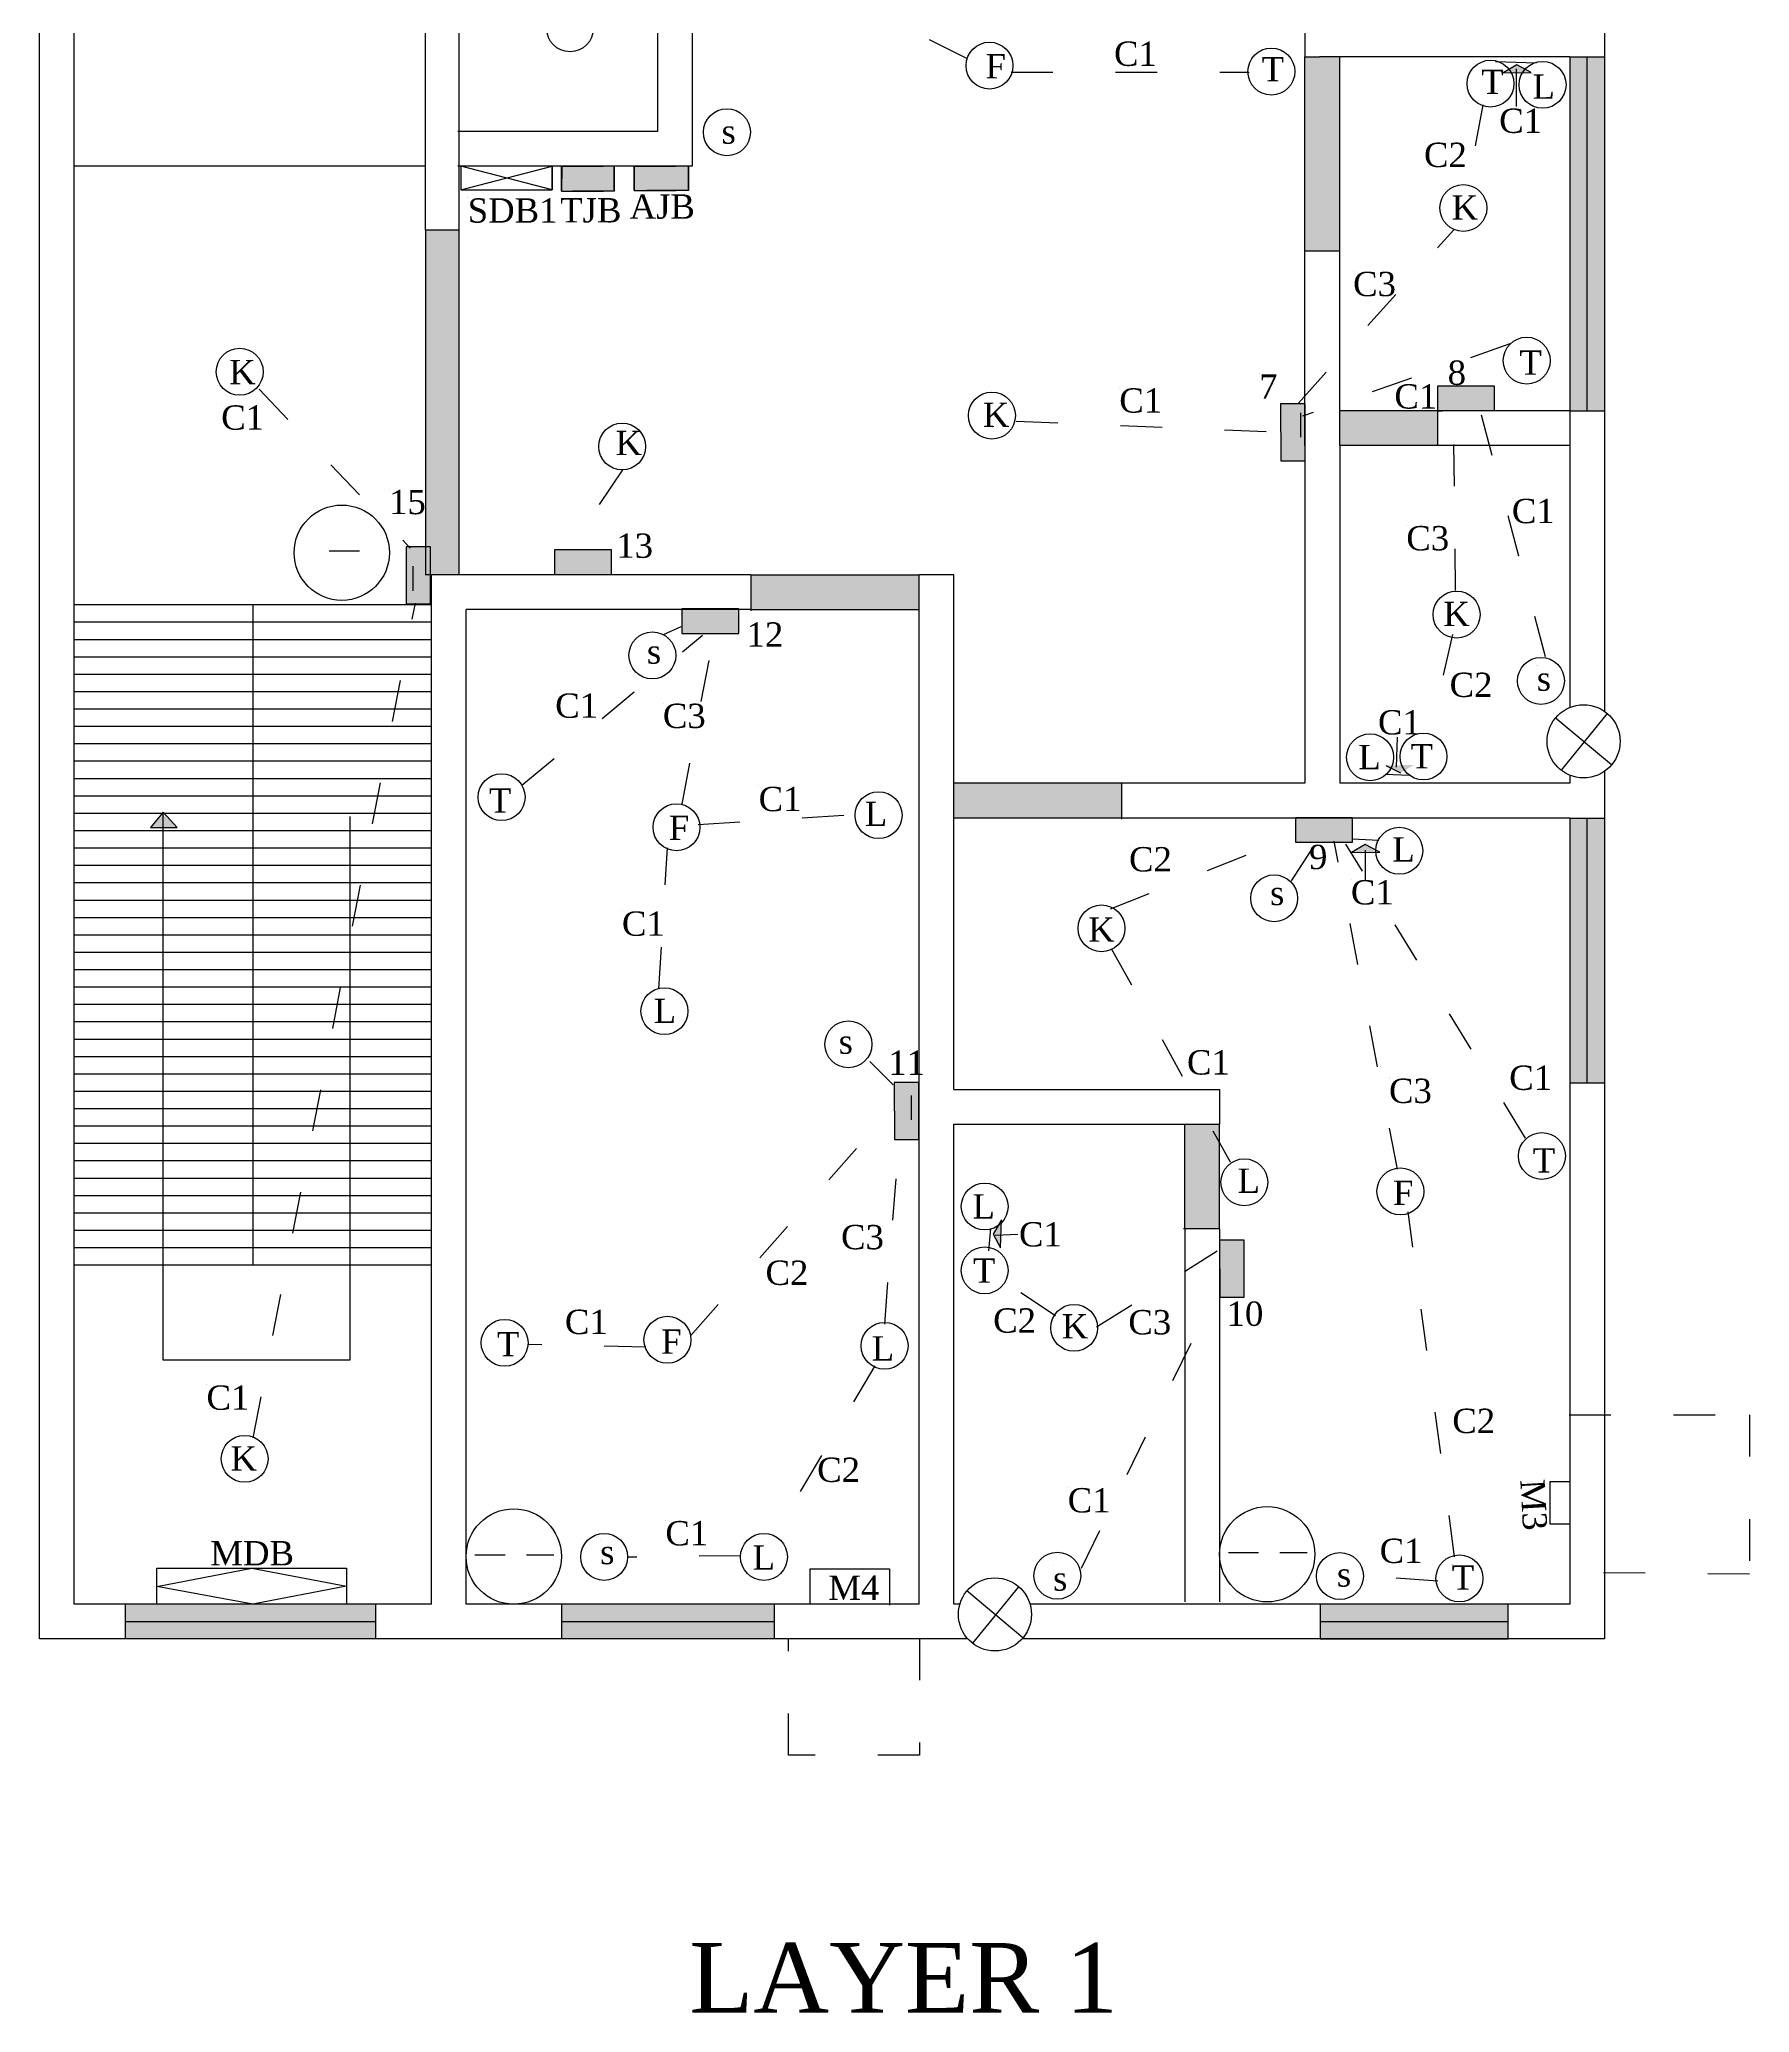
# Model space of a CAD drawing. Header units: inches. Extents: x 1 to 17879, y -3361 to 1909.
# Drawn here: x 2738 to 3231, y 817 to 1385 of the extents above; entities that cross this region are included whole.
import ezdxf

# ---------------------------------------------------------------- set-up
doc = ezdxf.new("R2010")
doc.units = ezdxf.units.IN
doc.header["$MEASUREMENT"] = 0
doc.linetypes.add('ACAD_ISO03W100', pattern=[30, 12, -18])

msp = doc.modelspace()

# ---------------------------------------------------------------- hatches: boundary and pattern name
for color, points in [(2, [(3112.6, 1379.97), (3106.81, 1379.97), (3102.6, 1379.97), (3102.6, 1324.2), (3112.6, 1324.2)]), (120, [(3188.81, 1365.37), (3188.81, 1379.97), (3178.81, 1379.97), (3178.81, 1365.37), (3178.81, 1278.17), (3188.81, 1278.17)]), (2, [(2859.09, 1330.16), (2849.49, 1330.16), (2849.49, 1230.97), (2851.19, 1230.97), (2859.09, 1230.97)]), (9, [(3157.09, 1285.26), (3140.72, 1285.26), (3140.72, 1278.24), (3153.38, 1278.24), (3157.09, 1278.24)]), (9, [(3102.62, 1263.79), (3102.62, 1280.16), (3095.59, 1280.16), (3095.59, 1267.5), (3095.59, 1263.79)]), (2, [(3140.7, 1278.17), (3112.6, 1278.17), (3112.6, 1268.17), (3140.7, 1268.17)]), (9, [(2850.97, 1222.63), (2850.97, 1239.01), (2843.94, 1239.01), (2843.94, 1226.35), (2843.94, 1222.63)]), (9, [(2903.04, 1238.16), (2886.67, 1238.16), (2886.67, 1231.13), (2899.32, 1231.13), (2903.04, 1231.13)]), (2, [(2991.55, 1230.97), (2943.1, 1230.97), (2943.1, 1220.97), (2991.55, 1220.97)]), (9, [(2939.65, 1221.16), (2923.28, 1221.16), (2923.28, 1214.13), (2935.93, 1214.13), (2939.65, 1214.13)]), (2, [(3049.84, 1170.97), (3001.55, 1170.97), (3001.55, 1160.97), (3049.84, 1160.97)]), (9, [(3116.27, 1161.08), (3099.89, 1161.08), (3099.89, 1154.05), (3112.55, 1154.05), (3116.27, 1154.05)]), (120, [(3188.81, 1160.97), (3178.81, 1160.97), (3178.81, 1084.81), (3188.81, 1084.81)]), (9, [(2991.46, 1068.46), (2991.46, 1084.83), (2984.43, 1084.83), (2984.43, 1072.17), (2984.43, 1068.46)]), (2, [(3078.02, 1072.87), (3068.02, 1072.87), (3068.02, 1042.74), (3078.02, 1042.74)]), (9, [(3085.07, 1023.08), (3085.07, 1039.46), (3078.04, 1039.46), (3078.04, 1026.8), (3078.04, 1023.08)]), (120, [(2835.15, 934.77), (2763.11, 934.77), (2763.11, 924.77), (2835.15, 924.77)]), (120, [(2949.81, 934.77), (2888.61, 934.77), (2888.61, 924.77), (2949.81, 924.77)]), (120, [(3161.09, 934.77), (3107.01, 934.77), (3107.01, 924.77), (3161.09, 924.77)])]:
    msp.add_hatch(color=color).paths.add_polyline_path(points)
at = {"linetype": 'ACAD_ISO03W100'}
for points in [[(3163.54, 1377.7), (3159.65, 1375.4), (3167.7, 1375.5)], [(3130.06, 1173.94), (3133.95, 1176.24), (3125.9, 1176.14)], [(3119.92, 1153.38), (3116.03, 1151.08), (3124.09, 1151.18)], [(3012.85, 1041.25), (3014.97, 1037.26), (3015.25, 1045.31)]]:
    msp.add_hatch(color=7, dxfattribs=at).paths.add_polyline_path(points)
h = msp.add_hatch(color=7, dxfattribs=at)
h.set_gradient(color1=(204, 102, 102), color2=(204, 102, 102), tint=1)
h.paths.add_polyline_path([(2888.68, 1348.52), (2903.82, 1348.52), (2903.82, 1341.33), (2888.68, 1341.33)])
h = msp.add_hatch(color=7, dxfattribs=at)
h.set_gradient(color1=(0, 255, 255), color2=(0, 255, 255), tint=1)
h.paths.add_polyline_path([(2909.59, 1348.56), (2925.23, 1348.56), (2925.23, 1341.58), (2909.59, 1341.58)])
h = msp.add_hatch(color=256)
h.paths.add_polyline_path([(2774.01, 1162.39), (2773.8, 1162.39), (2770.35, 1158.23), (2774.01, 1158.23)])
h.paths.add_polyline_path([(2774.25, 1162.39), (2774.01, 1162.39), (2774.01, 1158.23), (2778, 1158.23)])

# ---------------------------------------------------------------- linework, layer by layer
for p, q in [((2859.09, 1431.47), (2859.09, 1330.16)), ((2926.26, 1431.47), (2926.26, 1348.57)), ((2738.41, 1348.57), (2738.41, 1421.77)), ((2748.41, 1348.57), (2748.41, 1421.77)), ((2849.49, 1330.16), (2849.49, 1421.77)), ((2916.26, 1421.47), (2916.26, 1358.57)), ((3188.81, 1393.4), (3188.81, 1365.37)), ((3102.6, 1389.97), (3102.6, 1380.22)), ((3102.6, 1380.22), (3102.6, 1379.97)), ((3102.6, 1379.97), (3102.6, 1379.97)), ((3102.6, 1379.97), (3106.81, 1379.97)), ((3102.6, 1324.2), (3102.6, 1379.97)), ((3178.81, 1379.97), (3106.81, 1379.97)), ((3112.6, 1324.2), (3112.6, 1379.97)), ((3178.81, 1379.97), (3178.81, 1365.37)), ((3178.81, 1379.97), (3188.81, 1379.97)), ((3183.81, 1278.17), (3183.81, 1379.97)), ((3178.81, 1365.37), (3178.81, 1268.17)), ((3188.81, 1365.37), (3188.81, 1268.17)), ((2916.26, 1358.57), (2858.81, 1358.57)), ((2738.41, 1230.97), (2738.41, 1348.57)), ((2748.41, 1230.97), (2748.41, 1348.57)), ((2849.49, 1348.57), (2748.41, 1348.57)), ((2926.26, 1348.57), (2858.81, 1348.57)), ((2859.7, 1348.63), (2859.7, 1341.74)), ((2859.7, 1341.74), (2885.99, 1348.57)), ((2885.99, 1341.74), (2859.7, 1348.57)), ((2885.99, 1341.74), (2885.99, 1348.63)), ((2885.99, 1348.57), (2885.99, 1341.74)), ((2903.92, 1348.52), (2887.55, 1348.52)), ((2859.7, 1341.74), (2885.99, 1341.74)), ((2895.63, 1341.5), (2895.63, 1341.54)), ((2859.09, 1330.16), (2849.49, 1330.16)), ((2849.49, 1330.16), (2849.49, 1230.91)), ((2859.09, 1330.16), (2859.09, 1230.97)), ((3102.6, 1268.17), (3102.6, 1324.2)), ((3102.6, 1324.2), (3112.6, 1324.2)), ((3112.6, 1268.17), (3112.6, 1324.2)), ((3157.09, 1285.26), (3140.72, 1285.26)), ((3140.72, 1285.26), (3140.72, 1278.2)), ((3157.09, 1278.24), (3157.09, 1285.26)), ((3102.62, 1280.16), (3095.56, 1280.16)), ((3095.56, 1280.16), (3095.6, 1263.79)), ((3101.42, 1270.55), (3101.42, 1277.57)), ((3102.62, 1263.79), (3102.62, 1280.16)), ((3140.7, 1278.17), (3112.58, 1278.17)), ((3178.81, 1278.17), (3140.7, 1278.17)), ((3140.7, 1278.17), (3142.15, 1278.17)), ((3140.7, 1278.17), (3140.7, 1268.17)), ((3140.72, 1278.2), (3157.09, 1278.24)), ((3148.8, 1278.24), (3148.8, 1278.28)), ((3178.81, 1278.17), (3188.8, 1278.17)), ((3102.6, 1268.17), (3102.6, 1170.97)), ((3112.6, 1268.17), (3112.6, 1170.97)), ((3140.7, 1268.17), (3112.6, 1268.17)), ((3178.81, 1268.17), (3140.7, 1268.17)), ((3178.81, 1268.17), (3140.7, 1268.17)), ((3178.81, 1268.17), (3178.81, 1192.8)), ((3188.81, 1268.17), (3188.81, 1191.66)), ((3095.6, 1263.79), (3102.62, 1263.79)), ((2821.81, 1237.85), (2830.47, 1237.85)), ((2850.97, 1239.01), (2843.91, 1239.01)), ((2843.91, 1239.01), (2843.95, 1222.63)), ((2850.97, 1222.63), (2850.97, 1239.01)), ((2903.04, 1238.16), (2886.67, 1238.16)), ((2886.67, 1238.16), (2886.67, 1231.1)), ((2903.04, 1231.14), (2903.04, 1238.16)), ((2845.91, 1226.38), (2845.91, 1233.41)), ((2738.41, 929.77), (2738.41, 1230.97)), ((2748.41, 934.77), (2748.41, 1230.97)), ((2851.19, 1230.97), (2849.49, 1230.97)), ((2851.19, 934.77), (2851.19, 1230.97)), ((2943.1, 1230.97), (2851.19, 1230.97)), ((2894.75, 1231.13), (2894.75, 1231.18)), ((2943.1, 1230.97), (2943.1, 1220.61)), ((2943.1, 1230.97), (2991.55, 1230.97)), ((2991.55, 934.77), (2991.55, 1230.97)), ((3001.55, 1230.97), (2991.55, 1230.97)), ((3001.55, 1082.87), (3001.55, 1230.97)), ((2748.19, 1222.39), (2851.37, 1222.39)), ((2799.78, 1222.39), (2799.78, 1032.39)), ((2843.95, 1222.63), (2850.97, 1222.63)), ((2861.19, 934.77), (2861.19, 1220.97)), ((2943.1, 1220.97), (2861.19, 1220.97)), ((2939.65, 1221.16), (2923.28, 1221.16)), ((2923.28, 1221.16), (2923.28, 1214.1)), ((2939.65, 1214.14), (2939.65, 1221.16)), ((2943.1, 1220.97), (2991.55, 1220.97)), ((2748.19, 1217.39), (2851.37, 1217.39)), ((2748.19, 1212.39), (2851.37, 1212.39)), ((2923.28, 1214.1), (2939.65, 1214.1)), ((2931.36, 1214.13), (2931.36, 1214.18)), ((2748.19, 1207.39), (2851.37, 1207.39)), ((2748.19, 1202.39), (2851.37, 1202.39)), ((2748.19, 1197.39), (2851.37, 1197.39)), ((2748.19, 1192.39), (2851.37, 1192.39)), ((2748.19, 1187.39), (2851.37, 1187.39)), ((3190.81, 1176.29), (3174.64, 1189.85)), ((3176.45, 1174.75), (3189.64, 1191.02)), ((2748.19, 1182.39), (2851.37, 1182.39)), ((3182.77, 1183.05), (3182.77, 1183.05)), ((3182.77, 1183.05), (3182.77, 1183.05)), ((3182.77, 1183.05), (3182.77, 1183.05)), ((3182.77, 1183.05), (3182.77, 1183.05)), ((3182.77, 1183.05), (3182.77, 1183.05)), ((3182.77, 1183.05), (3182.77, 1183.05)), ((3182.77, 1183.05), (3182.77, 1183.05)), ((3182.77, 1183.05), (3182.77, 1183.05)), ((3182.77, 1183.05), (3182.77, 1183.05)), ((3182.77, 1183.05), (3182.77, 1183.05)), ((3182.77, 1183.05), (3182.77, 1183.05)), ((3182.77, 1183.05), (3182.77, 1183.05)), ((3182.77, 1183.05), (3182.77, 1183.05)), ((3182.77, 1183.05), (3182.77, 1183.05)), ((3182.77, 1183.05), (3182.77, 1183.05)), ((3182.77, 1183.05), (3182.77, 1183.05)), ((3182.77, 1183.05), (3182.77, 1183.05)), ((3182.77, 1183.05), (3182.77, 1183.05)), ((3182.77, 1183.05), (3182.77, 1183.05)), ((3182.77, 1183.05), (3182.77, 1183.05)), ((3182.77, 1183.05), (3182.77, 1183.05)), ((2748.19, 1177.39), (2851.37, 1177.39)), ((2748.19, 1172.39), (2851.37, 1172.39)), ((3049.84, 1170.97), (3001.51, 1170.97)), ((3102.6, 1170.97), (3049.84, 1170.97)), ((3049.84, 1170.97), (3049.84, 1160.68)), ((3178.81, 1170.97), (3112.6, 1170.97)), ((3178.81, 1173.31), (3178.81, 1170.97)), ((3188.81, 1174.45), (3188.81, 1170.97)), ((3188.81, 1170.97), (3188.81, 1074.97)), ((2748.19, 1167.39), (2851.37, 1167.39)), ((2748.19, 1162.39), (2851.37, 1162.39)), ((2774.01, 1162.66), (2770.35, 1158.23)), ((2774.01, 1004.99), (2774.01, 1162.66)), ((2778, 1158.23), (2774.01, 1162.65)), ((2827.74, 1161.43), (2827.74, 1004.99)), ((3049.84, 1160.97), (3001.5, 1160.97)), ((3178.81, 1160.97), (3049.84, 1160.97)), ((3116.27, 1161.08), (3099.89, 1161.08)), ((3099.89, 1161.08), (3099.89, 1154.02)), ((3116.27, 1154.06), (3116.27, 1161.08)), ((3178.81, 1160.97), (3178.81, 1074.97)), ((3178.81, 1160.97), (3188.81, 1160.97)), ((3183.81, 1084.81), (3183.81, 1160.97)), ((2748.19, 1157.39), (2851.37, 1157.39)), ((2770.35, 1158.23), (2770.35, 1158.23)), ((2770.35, 1158.23), (2778, 1158.23)), ((3099.89, 1154.02), (3116.27, 1154.06)), ((3107.97, 1154.05), (3107.97, 1154.1)), ((2748.19, 1152.39), (2851.37, 1152.39)), ((2748.19, 1147.39), (2851.37, 1147.39)), ((2748.19, 1142.39), (2851.37, 1142.39)), ((2748.19, 1137.39), (2851.37, 1137.39)), ((2748.19, 1132.39), (2851.37, 1132.39)), ((2748.19, 1127.39), (2851.37, 1127.39)), ((2748.19, 1122.39), (2851.37, 1122.39)), ((2748.19, 1117.39), (2851.37, 1117.39)), ((2748.19, 1112.39), (2851.37, 1112.39)), ((2748.19, 1107.39), (2851.37, 1107.39)), ((2748.19, 1102.39), (2851.37, 1102.39)), ((2748.19, 1097.39), (2851.37, 1097.39)), ((2748.19, 1092.39), (2851.37, 1092.39)), ((2748.19, 1087.39), (2851.37, 1087.39)), ((2991.46, 1084.83), (2984.4, 1084.83)), ((2984.4, 1084.83), (2984.44, 1068.46)), ((2991.46, 1068.46), (2991.46, 1084.83)), ((3178.81, 1084.81), (3188.81, 1084.81)), ((2748.19, 1082.39), (2851.37, 1082.39)), ((2989.4, 1074.09), (2989.4, 1081.11)), ((3001.55, 1082.87), (3078.02, 1082.87)), ((3078.02, 1082.87), (3078.02, 1072.87)), ((2748.19, 1077.39), (2851.37, 1077.39)), ((3178.81, 1074.97), (3178.81, 934.77)), ((3188.81, 1074.97), (3188.81, 929.77)), ((2748.19, 1072.39), (2851.37, 1072.39)), ((2748.19, 1067.39), (2851.37, 1067.39)), ((2984.44, 1068.46), (2991.46, 1068.46)), ((3001.55, 934.77), (3001.55, 1072.87)), ((3001.55, 1072.87), (3078.02, 1072.87)), ((3068.02, 1042.74), (3068.02, 1072.87)), ((3078.02, 1042.74), (3078.02, 1072.87)), ((2748.19, 1062.39), (2851.37, 1062.39)), ((2748.19, 1057.39), (2851.37, 1057.39)), ((2748.19, 1052.39), (2851.37, 1052.39)), ((2748.19, 1047.39), (2851.37, 1047.39)), ((2748.19, 1042.39), (2851.37, 1042.39)), ((3078.02, 1042.74), (3067.66, 1042.74)), ((3068.02, 1042.74), (3068.02, 935.41)), ((3085.07, 1039.46), (3078.01, 1039.46)), ((3078.01, 1039.46), (3078.05, 1023.08)), ((3078.02, 1042.74), (3078.02, 935.41)), ((3085.07, 1023.08), (3085.07, 1039.46)), ((2748.19, 1037.39), (2851.37, 1037.39)), ((2748.19, 1032.39), (2851.37, 1032.39)), ((3078.04, 1031.37), (3078.09, 1031.37)), ((3078.05, 1023.08), (3085.07, 1023.08)), ((2827.74, 1004.99), (2774.01, 1004.99)), ((3178.82, 969.92), (3173.09, 969.92)), ((3173.09, 969.92), (3173.09, 957.9)), ((3173.09, 957.9), (3178.82, 957.9)), ((2863.73, 949), (2872.4, 949)), ((2878.56, 949), (2886.39, 949)), ((3080.56, 949.64), (3089.23, 949.64)), ((3095.39, 949.64), (3103.22, 949.64)), ((2772.21, 934.67), (2772.21, 945.09)), ((2772.21, 945.09), (2826.77, 945.09)), ((2772.21, 939.88), (2799.49, 945.09)), ((2799.49, 945.09), (2826.77, 939.91)), ((2826.77, 945.09), (2826.77, 934.73)), ((2960.2, 934.77), (2960.2, 944.91)), ((2960.2, 944.91), (2983.07, 944.91)), ((2983.07, 944.91), (2983.07, 934.44)), ((2799.8, 934.77), (2772.21, 939.88)), ((2826.77, 939.91), (2799.8, 934.77)), ((3021.41, 925.05), (3005.24, 938.61)), ((3007.05, 923.51), (3020.24, 939.78)), ((2851.19, 934.77), (2748.41, 934.77)), ((2763.11, 934.77), (2763.11, 924.77)), ((2835.15, 934.77), (2835.15, 924.79)), ((2888.61, 934.77), (2861.19, 934.77)), ((2949.81, 934.77), (2888.61, 934.77)), ((2888.61, 934.77), (2888.61, 924.77)), ((2991.55, 934.77), (2949.81, 934.77)), ((2949.81, 934.77), (2949.81, 924.77)), ((3003.28, 934.77), (3001.55, 934.77)), ((3013.37, 931.81), (3013.37, 931.81)), ((3013.37, 931.81), (3013.37, 931.81)), ((3013.37, 931.81), (3013.37, 931.81)), ((3013.37, 931.81), (3013.37, 931.81)), ((3013.37, 931.81), (3013.37, 931.81)), ((3013.37, 931.81), (3013.37, 931.81)), ((3013.37, 931.81), (3013.37, 931.81)), ((3013.37, 931.81), (3013.37, 931.81)), ((3013.37, 931.81), (3013.37, 931.81)), ((3013.37, 931.81), (3013.37, 931.81)), ((3013.37, 931.81), (3013.37, 931.81)), ((3013.37, 931.81), (3013.37, 931.81)), ((3013.37, 931.81), (3013.37, 931.81)), ((3013.37, 931.81), (3013.37, 931.81)), ((3013.37, 931.81), (3013.37, 931.81)), ((3013.37, 931.81), (3013.37, 931.81)), ((3013.37, 931.81), (3013.37, 931.81)), ((3013.37, 931.81), (3013.37, 931.81)), ((3013.37, 931.81), (3013.37, 931.81)), ((3013.37, 931.81), (3013.37, 931.81)), ((3013.37, 931.81), (3013.37, 931.81)), ((3107.01, 934.77), (3023.46, 934.77)), ((3178.81, 934.77), (3107.01, 934.77)), ((3107.01, 934.77), (3107.01, 924.77)), ((3161.09, 925.07), (3161.09, 934.77)), ((2738.41, 924.77), (2738.41, 929.77)), ((2763.11, 929.77), (2835.15, 929.78)), ((2888.61, 929.77), (2949.81, 929.77)), ((3107.01, 929.77), (3161.09, 929.77)), ((3188.81, 929.77), (3188.81, 924.77)), ((2743.41, 924.77), (2738.41, 924.77)), ((2888.61, 924.77), (2743.41, 924.77)), ((2949.81, 924.77), (2888.61, 924.77)), ((3005.56, 924.77), (2949.81, 924.77)), ((3107.01, 924.77), (3021.18, 924.77)), ((3183.81, 924.77), (3107.01, 924.77)), ((3107.01, 924.77), (3161.09, 924.77)), ((3161.09, 924.77), (3161.09, 925.07)), ((3188.81, 924.77), (3183.81, 924.77))]:
    msp.add_line(p, q)
for p, q in [((3005.3, 1379.56), (2933.64, 1415.38)), ((3018.05, 1375.6), (3086.57, 1375.6)), ((3157.45, 1378.64), (3169.14, 1378.33)), ((3163.54, 1377.7), (3159.65, 1375.4)), ((3159.65, 1375.4), (3167.7, 1375.5)), ((3163.44, 1365.76), (3163.44, 1376.55)), ((3167.7, 1375.5), (3163.54, 1377.7)), ((3153.74, 1366.16), (3149.36, 1342.5)), ((2888.69, 1348.51), (2888.68, 1341.33)), ((2888.7, 1348.52), (2903.82, 1348.53)), ((2903.83, 1341.32), (2903.83, 1348.52)), ((2925.23, 1348.57), (2909.56, 1348.57)), ((2909.56, 1348.56), (2909.59, 1341.59)), ((2925.23, 1341.56), (2925.23, 1348.57)), ((2888.68, 1341.33), (2903.83, 1341.32)), ((2909.59, 1341.59), (2925.23, 1341.56)), ((3100.72, 1280.31), (3145.42, 1330.24)), ((3161.57, 1297.4), (3101.91, 1276.6)), ((2801.59, 1284.37), (2845.09, 1238.65)), ((3145.94, 1226.45), (3145.33, 1278.25)), ((3171.85, 1207.33), (3152.73, 1279.48)), ((3019.49, 1275.17), (3095.36, 1272.08)), ((2906.19, 1261.13), (2890.81, 1238.35)), ((2799.89, 982.63), (2846.6, 1222.81)), ((2917.99, 1213.78), (2923.06, 1216.07)), ((2877.27, 1170.43), (2929.19, 1213.55)), ((2923.33, 1164.99), (2932.54, 1213.97)), ((3145.06, 1213.78), (3138.74, 1186.06)), ((3129.12, 1184.22), (3128.88, 1175.61)), ((3125.9, 1176.14), (3130.06, 1173.94)), ((3132.63, 1173.22), (3125.67, 1173.46)), ((2927.94, 1159.13), (2973.99, 1162.06)), ((3046.61, 1134.87), (3100.39, 1156.04)), ((3098.7, 1142.92), (3105.9, 1153.93)), ((3129.19, 1059.94), (3110.98, 1154.35)), ((3166.04, 1068.83), (3114.37, 1153.5)), ((3119.92, 1153.38), (3116.03, 1151.08)), ((3123.85, 1154.47), (3116.13, 1154.94)), ((3124.09, 1151.18), (3119.92, 1153.38)), ((2916.63, 1111.83), (2919.14, 1152.44)), ((3116.03, 1151.08), (3124.09, 1151.18)), ((3120.02, 1143.11), (3120.02, 1151.72)), ((3046.86, 1123.43), (3081.03, 1062.05)), ((2977.34, 1090.9), (2984.04, 1084.21)), ((2925.78, 1012), (2984.16, 1077.81)), ((2981.67, 1015.32), (2985.81, 1068.7)), ((3015.25, 1045.31), (3012.85, 1041.25)), ((3014.97, 1037.26), (3015.25, 1045.31)), ((3145.65, 948.34), (3132.3, 1047.63)), ((3011.61, 1036.42), (3012.15, 1042.83)), ((3012.85, 1041.25), (3014.97, 1037.26)), ((3019.94, 1041.11), (3013.43, 1040.83)), ((3042.58, 1014.54), (3077.29, 1036.42)), ((3030.84, 1017.74), (3016.42, 1027.35)), ((3038.31, 945.14), (3077.29, 1025.21)), ((2912.95, 1008.69), (2879, 1009.52)), ((2978.78, 1003.31), (2949.8, 954.48)), ((3178.6, 989.24), (3230.53, 989.24)), ((3230.53, 989.24), (3230.53, 943.4)), ((2940.27, 948.68), (2907.57, 948.27)), ((3140.84, 941.41), (3118.41, 943.01)), ((3230.53, 943.4), (3178.6, 943.86)), ((2953.96, 891.28), (2953.96, 924.91)), ((2991.68, 924.91), (2991.68, 891.28)), ((2991.68, 891.28), (2953.96, 891.28))]:
    msp.add_line(p, q, dxfattribs=at)
for points in [[(2888.68, 1348.52), (2903.82, 1348.52), (2903.82, 1341.33), (2888.68, 1341.33)], [(2909.59, 1348.56), (2925.23, 1348.56), (2925.23, 1341.58), (2909.59, 1341.58)]]:
    msp.add_lwpolyline(points, close=True, dxfattribs=at)
for centre, radius in [((2891.09, 1388.24), 6.75), ((3011.81, 1377.48), 6.75), ((3092.92, 1375.78), 6.75), ((3155.99, 1372.3), 6.75), ((3170.96, 1371.97), 6.75), ((2936.24, 1358.31), 6.75), ((3148.18, 1336.52), 6.75), ((2796.04, 1289.39), 6.75), ((3166.4, 1292.6), 6.75), ((3012.5, 1276.78), 6.75), ((2906.1, 1267.88), 6.75), ((2825.42, 1237.33), 13.71), ((3146.23, 1219.52), 6.75), ((2914.79, 1207.77), 6.75), ((3170.5, 1200.44), 6.75), ((3182.77, 1183.05), 10.52), ((3121.33, 1178.45), 6.75), ((3136.69, 1178.68), 6.75), ((2871.4, 1166.99), 6.75), ((2921.74, 1158.32), 6.75), ((2979.88, 1161.79), 6.75), ((3129.73, 1151.56), 6.75), ((3093.72, 1137.88), 6.75), ((3044.03, 1129.24), 6.75), ((2918.26, 1105.4), 6.75), ((2971.2, 1095.86), 6.75), ((3170.78, 1063.73), 6.75), ((3085.14, 1056.16), 6.75), ((3130.05, 1053.53), 6.75), ((3010.42, 1049.2), 6.75), ((3010.42, 1030.82), 6.75), ((2872.27, 1009.97), 6.75), ((2919.13, 1010.84), 6.75), ((3036.16, 1014.28), 6.75), ((2981.62, 1009.1), 6.75), ((2797.46, 976.58), 6.75), ((2874.9, 948.48), 13.71), ((3091.73, 949.12), 13.71), ((2900.91, 948.37), 6.75), ((2946.9, 948.37), 6.75), ((3031.33, 942.95), 6.75), ((3112.64, 942.86), 6.75), ((3147.04, 942.18), 6.75), ((3013.37, 931.81), 10.52)]:
    msp.add_circle(centre, radius)

# ---------------------------------------------------------------- texts
at = {"linetype": 'ACAD_ISO03W100', "attachment_point": 1}
for s, insert, char_height, width in [('s{\\fTimes New Roman|b0|i0|c0|p18;\\H35x;\\PF}', (3010.65, 1381.14), 0.2, 15.518), ('s{\\fTimes New Roman|b0|i0|c0|p18;\\H35x;\\PC1}', (3047.64, 1384.75), 0.2, 15.518), ('s{\\fTimes New Roman|b0|i0|c0|p18;\\H35x;\\PT}', (3090.13, 1380.3), 0.2, 15.518), ('s{\\fTimes New Roman|b0|i0|c0|p18;\\H35x;\\PT}', (3153.32, 1376.66), 0.2, 15.518), ('s{\\fTimes New Roman|b0|i0|c0|p18;\\H35x;\\PL}', (3168.06, 1375.29), 0.2, 15.518), ('s{\\fTimes New Roman|b0|i0|c0|p18;\\H35x;\\PC1}', (3158.47, 1365.46), 0.2, 15.518), ('s{\\fTimes New Roman|b0|i0|c0|p18;\\H35x;\\Ps}', (2934.69, 1362.35), 0.2, 15.518), ('s{\\fTimes New Roman|b0|i0|c0|p18;\\H35x;\\PC2}', (3136.84, 1355.65), 0.2, 15.518), ('s{\\fTimes New Roman|b0|i0|c0|p18;\\H35x;\\PAJB}', (2908.23, 1340.77), 0.2, 15.518), ('s{\\fTimes New Roman|b0|i0|c0|p18;\\H35x;\\PK}', (3144.79, 1340.5), 0.2, 15.518), ('s{\\fTimes New Roman|b0|i0|c0|p18;\\H35x;\\PSDB1}', (2861.64, 1339.64), 0.2, 15.518), ('s{\\fTimes New Roman|b0|i0|c0|p18;\\H35x;\\PTJB}', (2888.26, 1339.7), 0.2, 15.518), ('s{\\fTimes New Roman|b0|i0|c0|p18;\\H35x;\\PC3}', (3116.44, 1318.49), 0.2, 15.518), ('s{\\fTimes New Roman|b0|i0|c0|p18;\\H35x;\\PT}', (3164.29, 1295.86), 0.2, 15.518), ('s{\\fTimes New Roman|b0|i0|c0|p18;\\H35x;\\PK}', (2793, 1293.13), 0.2, 15.518), ('{\\C1;s\\fTimes New Roman|b0|i0|c0|p18;\\H35x;\\P7}', (3089.4, 1288.96), 0.2, 15.518), ('{\\C1;s\\fTimes New Roman|b0|i0|c0|p18;\\H35x;\\P8}', (3143.65, 1292.96), 0.2, 15.518), ('s{\\fTimes New Roman|b0|i0|c0|p18;\\H35x;\\PC1}', (3049.15, 1284.97), 0.2, 15.518), ('s{\\fTimes New Roman|b0|i0|c0|p18;\\H35x;\\PC1}', (3128.32, 1286.14), 0.2, 15.518), ('s{\\fTimes New Roman|b0|i0|c0|p18;\\H35x;\\PC1}', (2790.7, 1280.06), 0.2, 15.518), ('s{\\fTimes New Roman|b0|i0|c0|p18;\\H35x;\\PK}', (3009.88, 1280.85), 0.2, 15.518), ('s{\\fTimes New Roman|b0|i0|c0|p18;\\H35x;\\PK}', (2904.19, 1272.73), 0.2, 15.518), ('{\\C1;s\\fTimes New Roman|b0|i0|c0|p18;\\H35x;\\P15}', (2839.02, 1255.75), 0.2, 15.518), ('s{\\fTimes New Roman|b0|i0|c0|p18;\\H35x;\\PC1}', (3162.12, 1253.16), 0.2, 15.518), ('s{\\fTimes New Roman|b0|i0|c0|p18;\\H35x;\\PC3}', (3131.76, 1245.34), 0.2, 15.518), ('{\\C1;s\\fTimes New Roman|b0|i0|c0|p18;\\H35x;\\P13}', (2904.41, 1243.19), 0.2, 15.518), ('s{\\fTimes New Roman|b0|i0|c0|p18;\\H35x;\\PK}', (3142.39, 1223.54), 0.2, 15.518), ('{\\C1;s\\fTimes New Roman|b0|i0|c0|p18;\\H35x;\\P12}', (2941.9, 1217.63), 0.2, 15.518), ('s{\\fTimes New Roman|b0|i0|c0|p18;\\H35x;\\Ps}', (2913.21, 1212.72), 0.2, 15.518), ('s{\\fTimes New Roman|b0|i0|c0|p18;\\H35x;\\Ps}', (3169.29, 1204.93), 0.2, 15.518), ('s{\\fTimes New Roman|b0|i0|c0|p18;\\H35x;\\PC2}', (3144.21, 1203.15), 0.2, 15.518), ('s{\\fTimes New Roman|b0|i0|c0|p18;\\H35x;\\PC1}', (2886.82, 1197.16), 0.2, 15.518), ('s{\\fTimes New Roman|b0|i0|c0|p18;\\H35x;\\PC3}', (2917.8, 1194.22), 0.2, 15.518), ('s{\\fTimes New Roman|b0|i0|c0|p18;\\H35x;\\PC1}', (3123.61, 1192.36), 0.2, 15.518), ('s{\\fTimes New Roman|b0|i0|c0|p18;\\H35x;\\PL}', (3117.94, 1182.35), 0.2, 15.518), ('s{\\fTimes New Roman|b0|i0|c0|p18;\\H35x;\\PT}', (3132.97, 1182.58), 0.2, 15.518), ('s{\\fTimes New Roman|b0|i0|c0|p18;\\H35x;\\PT}', (2867.74, 1169.86), 0.2, 15.518), ('s{\\fTimes New Roman|b0|i0|c0|p18;\\H35x;\\PC1}', (2945.37, 1170.29), 0.2, 15.518), ('s{\\fTimes New Roman|b0|i0|c0|p18;\\H35x;\\PL}', (2975.92, 1166.01), 0.2, 15.518), ('s{\\fTimes New Roman|b0|i0|c0|p18;\\H35x;\\PF}', (2919.53, 1162), 0.2, 15.518), ('s{\\fTimes New Roman|b0|i0|c0|p18;\\H35x;\\PC2}', (3051.96, 1152.95), 0.2, 15.518), ('{\\C1;s\\fTimes New Roman|b0|i0|c0|p18;\\H35x;\\P9}', (3103.76, 1153.62), 0.2, 15.518), ('s{\\fTimes New Roman|b0|i0|c0|p18;\\H35x;\\PL}', (3127.73, 1155.78), 0.2, 15.518), ('s{\\fTimes New Roman|b0|i0|c0|p18;\\H35x;\\Ps}', (3092.54, 1143.25), 0.2, 15.518), ('s{\\fTimes New Roman|b0|i0|c0|p18;\\H35x;\\PC1}', (3115.8, 1143.45), 0.2, 15.518), ('s{\\fTimes New Roman|b0|i0|c0|p18;\\H35x;\\PC1}', (2906.02, 1134.43), 0.2, 15.518), ('s{\\fTimes New Roman|b0|i0|c0|p18;\\H35x;\\PK}', (3040.2, 1132.72), 0.2, 15.518), ('s{\\fTimes New Roman|b0|i0|c0|p18;\\H35x;\\PL}', (2915.17, 1109.32), 0.2, 15.518), ('s{\\fTimes New Roman|b0|i0|c0|p18;\\H35x;\\Ps}', (2968.39, 1100.47), 0.2, 15.518), ('{\\C1;s\\fTimes New Roman|b0|i0|c0|p18;\\H35x;\\P11}', (2982.68, 1094.39), 0.2, 15.518), ('s{\\fTimes New Roman|b0|i0|c0|p18;\\H35x;\\PC1}', (3068.63, 1094.51), 0.2, 15.518), ('s{\\fTimes New Roman|b0|i0|c0|p18;\\H35x;\\PC3}', (3126.78, 1086.32), 0.2, 15.518), ('s{\\fTimes New Roman|b0|i0|c0|p18;\\H35x;\\PC1}', (3161.36, 1090.08), 0.2, 15.518), ('s{\\fTimes New Roman|b0|i0|c0|p18;\\H35x;\\PT}', (3168.13, 1066.3), 0.2, 15.518), ('s{\\fTimes New Roman|b0|i0|c0|p18;\\H35x;\\PL}', (3083.19, 1060.46), 0.2, 15.518), ('s{\\fTimes New Roman|b0|i0|c0|p18;\\H35x;\\PF}', (3127.93, 1056.98), 0.2, 15.518), ('s{\\fTimes New Roman|b0|i0|c0|p18;\\H35x;\\PL}', (3006.91, 1053.06), 0.2, 15.518), ('s{\\fTimes New Roman|b0|i0|c0|p18;\\H35x;\\PC1}', (3020.3, 1045.03), 0.2, 15.518), ('s{\\fTimes New Roman|b0|i0|c0|p18;\\H35x;\\PC3}', (2969.09, 1044.23), 0.2, 15.518), ('s{\\fTimes New Roman|b0|i0|c0|p18;\\H35x;\\PC2}', (2947.35, 1033.97), 0.2, 15.518), ('s{\\fTimes New Roman|b0|i0|c0|p18;\\H35x;\\PT}', (3007.04, 1034.58), 0.2, 15.518), ('{\\C1;s\\fTimes New Roman|b0|i0|c0|p18;\\H35x;\\P10}', (3080.04, 1022.18), 0.2, 15.518), ('s{\\fTimes New Roman|b0|i0|c0|p18;\\H35x;\\PC1}', (2889.61, 1019.83), 0.2, 15.518), ('s{\\fTimes New Roman|b0|i0|c0|p18;\\H35x;\\PC2}', (3012.86, 1020.23), 0.2, 15.518), ('s{\\fTimes New Roman|b0|i0|c0|p18;\\H35x;\\PK}', (3032.59, 1018.55), 0.2, 15.518), ('s{\\fTimes New Roman|b0|i0|c0|p18;\\H35x;\\PC3}', (3051.76, 1019.74), 0.2, 15.518), ('s{\\fTimes New Roman|b0|i0|c0|p18;\\H35x;\\PT}', (2870.07, 1013.42), 0.2, 15.518), ('s{\\fTimes New Roman|b0|i0|c0|p18;\\H35x;\\PF}', (2917.31, 1014.15), 0.2, 15.518), ('s{\\fTimes New Roman|b0|i0|c0|p18;\\H35x;\\PL}', (2977.92, 1012.2), 0.2, 15.518), ('s{\\fTimes New Roman|b0|i0|c0|p18;\\H35x;\\PC1}', (2786.47, 998.04), 0.2, 15.518), ('s{\\fTimes New Roman|b0|i0|c0|p18;\\H35x;\\PC2}', (3144.99, 991.35), 0.2, 15.518), ('s{\\fTimes New Roman|b0|i0|c0|p18;\\H35x;\\PK}', (2793.39, 980.53), 0.2, 15.518), ('s{\\fTimes New Roman|b0|i0|c0|p18;\\H35x;\\PC2}', (2962.21, 977.27), 0.2, 15.518), ('s{\\fTimes New Roman|b0|i0|c0|p18;\\H35x;\\PC1}', (3034.31, 968.5), 0.2, 15.518), ('s{\\fTimes New Roman|b0|i0|c0|p18;\\H35x;\\PC1}', (2918.54, 959.02), 0.2, 15.518), ('s{\\fTimes New Roman|b0|i0|c0|p18;\\H35x;\\PC1}', (3124.09, 953.95), 0.2, 15.518), ('s{\\fTimes New Roman|b0|i0|c0|p18;\\H35x;\\PMDB}', (2787.57, 953.26), 0.2, 15.518), ('s{\\fTimes New Roman|b0|i0|c0|p18;\\H35x;\\Ps}', (2899.76, 953.61), 0.2, 15.518), ('s{\\fTimes New Roman|b0|i0|c0|p18;\\H35x;\\PL}', (2943.62, 952.01), 0.2, 15.518), ('s{\\fTimes New Roman|b0|i0|c0|p18;\\H35x;\\PM4}', (2965.42, 943.32), 0.2, 15.518), ('s{\\fTimes New Roman|b0|i0|c0|p18;\\H35x;\\Ps}', (3030.09, 945.98), 0.2, 15.518), ('s{\\fTimes New Roman|b0|i0|c0|p18;\\H35x;\\Ps}', (3111.78, 947.15), 0.2, 15.518), ('s{\\fTimes New Roman|b0|i0|c0|p18;\\H35x;\\PT}', (3144.84, 946.26), 0.2, 15.518), ('{\\fTimes New Roman|b0|i0|c0|p18;LAYER 1}', (2925.42, 837.25), 20, 199.8573)]:
    msp.add_mtext(s, dxfattribs=dict(at, insert=insert, char_height=char_height, width=width))
at = {"linetype": 'ACAD_ISO03W100', "insert": (3171.86, 970.9), "char_height": 0.2, "width": 15.518, "attachment_point": 1, "rotation": 273.3053}
msp.add_mtext('s{\\fTimes New Roman|b0|i0|c0|p18;\\H35x;\\PM3}', dxfattribs=at)

doc.saveas('drawing.dxf')
